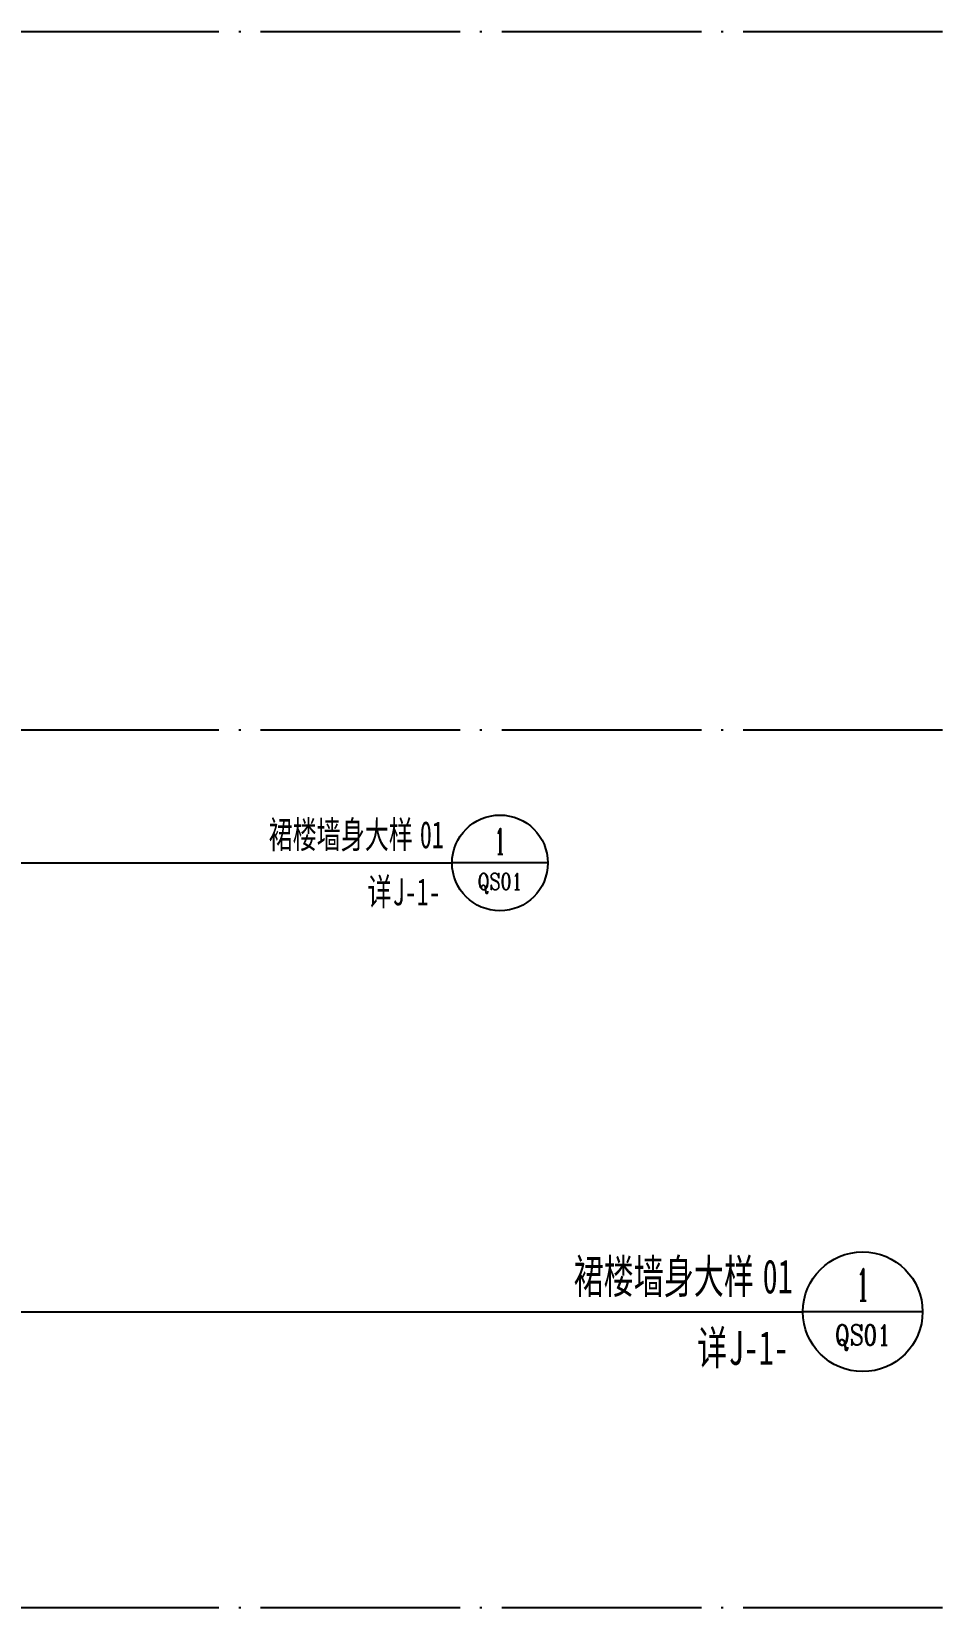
# Model space of a CAD drawing. Header units: millimetres. Extents: x 11476074 to 24729458, y -1239991 to 2813188.
# Drawn here: x 12606079 to 12615205, y 414613 to 430413 of the extents above; entities that cross this region are included whole.
import ezdxf
from ezdxf.enums import TextEntityAlignment as Align

# ---------------------------------------------------------------- set-up
doc = ezdxf.new("R2010")
doc.units = ezdxf.units.MM
doc.header["$LTSCALE"] = 1000
doc.linetypes.add('DOTE', pattern=[2.4200000000000004, 2, -0.2, 0.02, -0.2])
for name, color, linetype in [('A-ANNO-IDEN', 3, 'Continuous'), ('A-AXIS', 18, 'DOTE'), ('PUB_TEXT', 7, 'Continuous'), ('排水沟', 133, 'Continuous')]:
    doc.layers.add(name, color=color, linetype=linetype)
doc.styles.add('_TCH_LABEL', font='COMPLEX', dxfattribs={"bigfont": 'GBCBIG'})
doc.styles.add('宋体', font='', dxfattribs={"width": 0.65})
doc.styles.get('宋体').set_extended_font_data('SimSun')

# ---------------------------------------------------------------- blocks, each defined once
blk = doc.blocks.new('asdfadsfasdfsd')
at = {"layer": 'A-ANNO-IDEN'}
for p, q in [((47315.17432869412, 41538.17790460226), (56645.45335994661, 41538.17790460202)), ((56645.45335994661, 41538.17790460202), (57511.98503887029, 41538.17790460202)), ((58471.98503887029, 41538.17790460202), (57511.98503887029, 41538.17790460202))]:
    blk.add_line(p, q, dxfattribs=at)
blk.add_circle((57991.98503887029, 41538.17790460202), 480, dxfattribs=at)
at = {"layer": 'PUB_TEXT', "style": '宋体', "width": 0.65}
for s, p in [('裙楼墙身大样', (55672.18757051586, 41685.6715754881)), ('01', (57188.74453254118, 41685.6715754881)), ('详', (56663.47870975637, 41112.70955017165)), ('J-1-', (56916.23820342725, 41112.70955017165))]:
    blk.add_text(s, height=271.8987341772152, dxfattribs=at).set_placement(p)
at = {"layer": 'PUB_TEXT', "style": '_TCH_LABEL'}
blk.add_text('1', height=256.9873711630137, dxfattribs=at).set_placement((57936.91631647821, 41626.11520230997), (58047.05376126237, 41626.11520230997), align=Align.FIT)
at = {"layer": 'PUB_TEXT', "style": '_TCH_LABEL', "width": 0.8076923076923018}
blk.add_text('QS01', height=164.2559538683546, dxfattribs=at).set_placement((57767.71248647312, 41269.87071211755), (58216.25759126747, 41269.87071211755), align=Align.FIT)
blk = doc.blocks.new('qlzw')
at = {"layer": 'A-AXIS'}
for p, q in [((12416866.81071017, 1062289.759090748), (12486866.81071017, 1062289.759090747)), ((12416866.81071017, 1055289.759090748), (12486866.81071017, 1055289.759090747)), ((12416866.81071017, 1046489.759090526), (12486866.81071017, 1046489.759090526))]:
    blk.add_line(p, q, dxfattribs=at)

msp = doc.modelspace()

# ---------------------------------------------------------------- linework, layer by layer
at = {"layer": 'A-ANNO-IDEN'}
for p, q in [((12600100, 417577.7788704011), (12611850.13925347, 417577.7788704009)), ((12611850.13925347, 417577.7788704009), (12613815.6016825, 417577.7788704009)), ((12615015.6016825, 417577.7788704009), (12613815.6016825, 417577.7788704009))]:
    msp.add_line(p, q, dxfattribs=at)
msp.add_circle((12614415.6016825, 417577.7788704009), 600, dxfattribs=at)

# ---------------------------------------------------------------- block references
msp.add_blockref('asdfadsfasdfsd', (12552784.82567131, 380539.600965799))
at = {"layer": '排水沟'}
msp.add_blockref('qlzw', (133430.0000000149, -631876.544840029), dxfattribs=at)

# ---------------------------------------------------------------- texts
at = {"layer": 'PUB_TEXT', "style": '宋体', "width": 0.65}
for s, p in [('裙楼墙身大样', (12611515.85484706, 417762.1459590084)), ('01', (12613411.55104959, 417762.1459590084)), ('详', (12612754.96877111, 417045.9434273629)), ('J-1-', (12613070.9181382, 417045.9434273629))]:
    msp.add_text(s, height=339.8734177215189, dxfattribs=at).set_placement(p)
at = {"layer": 'PUB_TEXT', "style": '_TCH_LABEL'}
msp.add_text('1', height=321.2342139537672, dxfattribs=at).set_placement((12614346.76577951, 417687.7004925358), (12614484.43758549, 417687.7004925358), align=Align.FIT)
at = {"layer": 'PUB_TEXT', "style": '_TCH_LABEL', "width": 0.8076923076947229}
msp.add_text('QS01', height=205.3199423354433, dxfattribs=at).set_placement((12614135.260992, 417242.3948797953), (12614695.942373, 417242.3948797953), align=Align.FIT)

doc.saveas('drawing.dxf')
